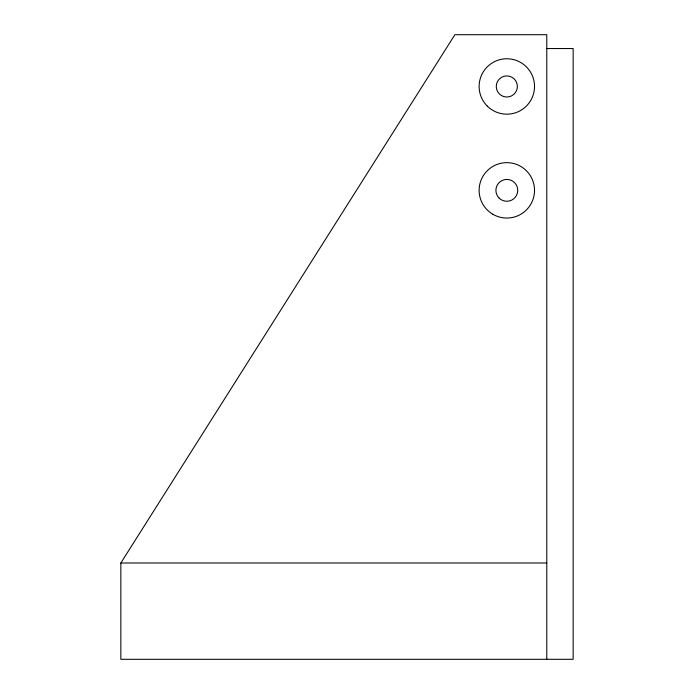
<?xml version="1.0" encoding="UTF-8"?>
<svg xmlns="http://www.w3.org/2000/svg" width="694" height="694" viewBox="0 0 694 694"><rect width="100%" height="100%" fill="white"/><g stroke="black" fill="none" stroke-linecap="round" stroke-linejoin="round"><path stroke-width="1.04" d="M546.777 48.554L573.157 48.554L573.157 659.3L120.843 659.3L120.843 562.99L454.882 34.7L546.777 34.7L546.777 659.3M120.843 562.99L546.777 562.99M499.107 198.059A10.904 10.904 0 0 0 517.36 193.166A10.904 10.904 0 0 0 504 179.807A10.904 10.904 0 0 0 499.107 198.059M501.554 95.59A10.54 10.54 0 0 0 517.36 86.464A10.54 10.54 0 0 0 501.554 77.338A10.54 10.54 0 0 0 501.554 95.59M492.974 214.342A27.708 27.708 0 0 0 534.527 190.347A27.708 27.708 0 0 0 492.974 166.352A27.708 27.708 0 0 0 492.974 214.342M487.231 106.052A27.708 27.708 0 0 0 533.582 93.638A27.708 27.708 0 0 0 499.654 59.701A27.708 27.708 0 0 0 487.231 106.052"/></g></svg>
